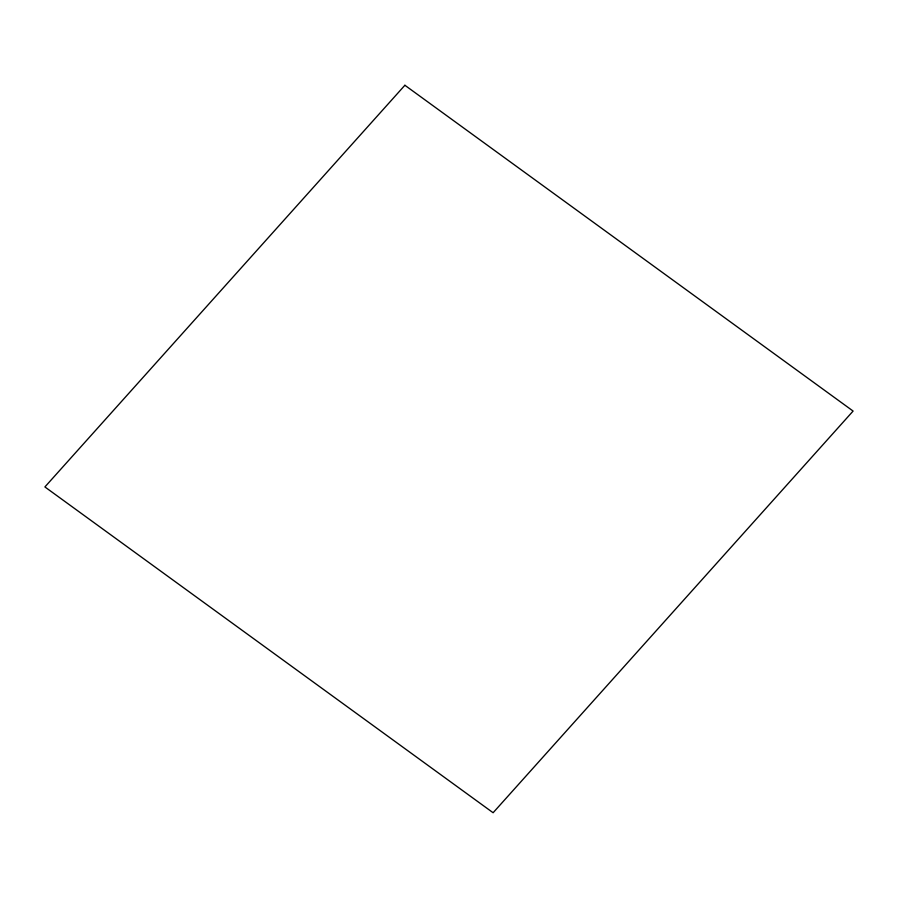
<?xml version="1.0" encoding="UTF-8"?>
<svg xmlns="http://www.w3.org/2000/svg" width="898" height="898" viewBox="0 0 898 898"><rect width="100%" height="100%" fill="white"/><g stroke="black" fill="none" stroke-linecap="round" stroke-linejoin="round"><path stroke-width="1.35" d="M404.886 85.265L44.9 486.941L493.114 812.735L853.1 411.06L404.886 85.265"/></g></svg>
